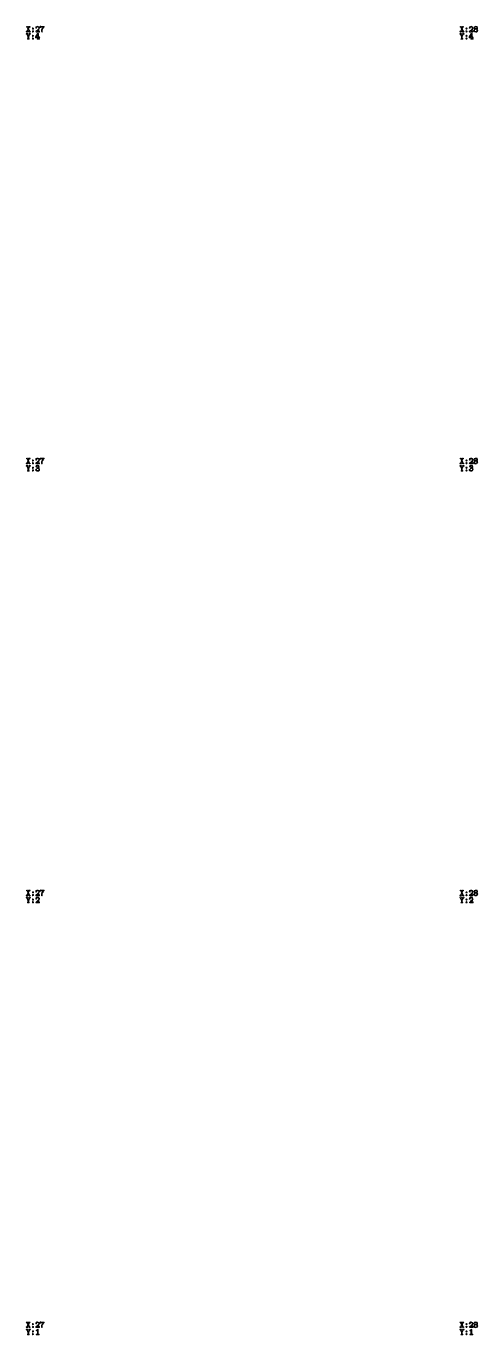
# Model space of a CAD drawing. Extents: x 3411 to 238236, y 6926 to 86361.
# Drawn here: x 220112 to 223244, y 6926 to 16016 of the extents above; entities that cross this region are included whole.
import ezdxf

# ---------------------------------------------------------------- set-up
doc = ezdxf.new("R2010")
doc.units = 13
doc.header["$MEASUREMENT"] = 0
doc.layers.add('L3D0 Base', color=3, linetype='Continuous')

msp = doc.modelspace()

# ---------------------------------------------------------------- linework, layer by layer
at = {"layer": 'L3D0 Base', "lineweight": 0}
for points in [[(220121.3, 16015), (220115, 16015), (220112.2, 16012.9), (220115, 16010.1), (220116.4, 16010.1), (220123.5, 15996.7), (220126.3, 15991.1), (220131.2, 15980.6), (220129.1, 15979.9), (220128.4, 15978.5), (220131.9, 15975.7), (220137.5, 15975.7), (220141, 15978.5), (220137.5, 15980.6), (220136.8, 15980.6), (220128.4, 15996.7), (220126.3, 16003.1), (220122, 16010.1), (220124.2, 16012.9)], [(220136.1, 16015), (220129.8, 16015), (220127, 16012.9), (220129.8, 16010.1), (220126.3, 16003.1), (220128.4, 15996.7), (220134.7, 16010.1), (220136.1, 16010.1), (220138.9, 16012.9)], [(220158.5, 16003.8), (220155.7, 16002.4), (220154.3, 15999.6), (220155.7, 15996), (220158.5, 15994.6), (220161.4, 15996), (220162.8, 15999.6), (220161.4, 16002.4)], [(220189.4, 16015.7), (220185.9, 16015), (220181, 16012.2), (220178.9, 16010.1), (220177.5, 16004.5), (220178.2, 16002.4), (220180.3, 16001.7), (220182.4, 16002.4), (220183.8, 16004.5), (220183.1, 16006.6), (220185.2, 16010.1), (220189.4, 16010.8), (220199.3, 16012.2), (220195, 16015)], [(220199.3, 16012.2), (220189.4, 16010.8), (220190.8, 16010.8), (220195.7, 16008.7), (220196.4, 16008), (220198.6, 16003.1), (220198.6, 16001.7), (220196.4, 15996.7), (220191.5, 15991.8), (220178.2, 15980.6), (220177.5, 15978.5), (220180.3, 15975.7), (220200.7, 15975.7), (220202.8, 15976.4), (220203.5, 15979.2), (220203.5, 15980.6), (220185.9, 15980.6), (220186.6, 15981.3), (220191.5, 15985.5), (220192.9, 15986.9), (220196.4, 15990.4), (220199.3, 15993.2), (220202.1, 15998.1), (220203.5, 16003.1), (220202.8, 16008)], [(220211.9, 16016.4), (220209.8, 16015.7), (220209.1, 16014.3), (220209.1, 16012.9), (220209.1, 16010.1), (220228, 16010.1), (220225.2, 16006.6), (220222.4, 16001.7), (220220.3, 15998.1), (220218.9, 15992.5), (220218.2, 15990.4), (220216.8, 15984.8), (220216.8, 15984.8), (220216.8, 15978.5), (220218.9, 15975), (220221, 15975.7), (220221.7, 15977.8), (220221.7, 15984.1), (220223.1, 15989.7), (220224.5, 15994.6), (220226.6, 15999.6), (220228, 16001), (220230.8, 16005.9), (220234.3, 16010.1), (220235.8, 16011.5), (220235.8, 16012.9), (220235.8, 16014.3), (220234.3, 16015), (220232.9, 16015), (220214, 16015)], [(220209.1, 16010.1), (220209.1, 16008.7), (220209.8, 16008), (220211.9, 16007.3), (220213.3, 16008), (220214, 16010.1), (220228, 16010.1)], [(223129.5, 16015), (223123.2, 16015), (223120.4, 16012.9), (223123.2, 16010.1), (223123.9, 16010.1), (223130.9, 15996.7), (223133.7, 15991.1), (223138.7, 15980.6), (223137.3, 15979.9), (223136.6, 15978.5), (223139.4, 15975.7), (223145.7, 15975.7), (223148.5, 15978.5), (223145.7, 15980.6), (223144.3, 15980.6), (223136.6, 15996.7), (223133.7, 16003.1), (223130.2, 16010.1), (223132.3, 16012.9)], [(223143.6, 16015), (223137.3, 16015), (223134.4, 16012.9), (223137.3, 16010.1), (223133.7, 16003.1), (223136.6, 15996.7), (223142.9, 16010.1), (223143.6, 16010.1), (223146.4, 16012.9)], [(223166, 16003.8), (223163.2, 16002.4), (223161.8, 15999.6), (223163.2, 15996), (223166, 15994.6), (223168.8, 15996), (223170.2, 15999.6), (223168.8, 16002.4)], [(223197.6, 16015.7), (223193.4, 16015), (223188.5, 16012.2), (223186.4, 16010.1), (223185, 16004.5), (223186.4, 16002.4), (223188.5, 16001.7), (223190.6, 16002.4), (223191.3, 16004.5), (223190.6, 16006.6), (223193.4, 16010.1), (223196.9, 16010.8), (223207.4, 16012.2), (223203.2, 16015)], [(223207.4, 16012.2), (223196.9, 16010.8), (223198.3, 16010.8), (223203.2, 16008.7), (223203.9, 16008), (223206, 16003.1), (223206, 16001.7), (223203.9, 15996.7), (223199.7, 15991.8), (223186.4, 15980.6), (223185, 15978.5), (223187.8, 15975.7), (223208.1, 15975.7), (223210.3, 15976.4), (223211, 15979.2), (223211, 15980.6), (223193.4, 15980.6), (223194.1, 15981.3), (223199, 15985.5), (223200.4, 15986.9), (223204.6, 15990.4), (223207.4, 15993.2), (223210.3, 15998.1), (223211, 16003.1), (223210.3, 16008)], [(223221.5, 16012.9), (223219.4, 16010.1), (223217.3, 16005.2), (223219.4, 16000.3), (223219.4, 16000.3), (223224.3, 15996.7), (223223.6, 15996.7), (223229.9, 15994.6), (223231.3, 15994.6), (223236.2, 15992.5), (223238.3, 15986.9), (223238.3, 15986.9), (223236.2, 15982), (223235.5, 15981.3), (223229.9, 15979.9), (223220.8, 15978.5), (223224.3, 15976.4), (223229.9, 15975), (223234.8, 15975.7), (223239.7, 15978.5), (223242.5, 15982), (223243.9, 15986.9), (223243.9, 15987.6), (223241.8, 15993.2), (223241.1, 15993.9), (223236.2, 15996.7), (223236.9, 15996.7), (223229.9, 15999.6), (223229.9, 15999.6), (223225, 16001), (223222.9, 16005.2), (223225, 16009.4), (223225, 16009.4), (223229.9, 16010.8)], [(223229.9, 16015.7), (223225.7, 16015), (223221.5, 16012.9), (223229.9, 16010.8), (223230.6, 16010.8), (223235.5, 16009.4), (223237.6, 16005.2), (223235.5, 16001), (223235.5, 16001), (223229.9, 15999.6), (223236.9, 15996.7), (223241.1, 16000.3), (223242.5, 16005.2), (223242.5, 16008), (223239, 16012.9), (223236.2, 16015)], [(220123.5, 15996.7), (220115.7, 15980.6), (220114.3, 15980.6), (220111.5, 15978.5), (220114.3, 15975.7), (220120.6, 15975.7), (220123.5, 15978.5), (220121.3, 15980.6), (220126.3, 15991.1)], [(220120.6, 15965.2), (220114.3, 15965.2), (220111.5, 15962.4), (220114.3, 15960.2), (220115, 15960.2), (220123.5, 15941.3), (220126.3, 15946.9), (220120.6, 15960.2), (220123.5, 15962.4)], [(220138.2, 15965.2), (220131.9, 15965.2), (220129.1, 15962.4), (220131.9, 15960.2), (220126.3, 15946.9), (220123.5, 15941.3), (220123.5, 15930.8), (220122.8, 15930.8), (220119.9, 15928), (220120.6, 15926.6), (220121.3, 15925.9), (220122.8, 15925.9), (220129.8, 15925.9), (220132.6, 15928), (220131.9, 15930.1), (220131.2, 15930.8), (220129.8, 15930.8), (220129.1, 15930.8), (220129.1, 15941.3), (220137.5, 15960.2), (220138.2, 15960.2), (220141, 15962.4)], [(220158.5, 15984.8), (220155.7, 15983.4), (220154.3, 15980.6), (220155.7, 15977.1), (220158.5, 15975.7), (220161.4, 15977.1), (220162.8, 15979.9), (220161.4, 15983.4)], [(220158.5, 15953.9), (220155.7, 15952.5), (220154.3, 15949.7), (220155.7, 15946.2), (220158.5, 15944.8), (220161.4, 15946.2), (220162.8, 15949), (220161.4, 15952.5)], [(220158.5, 15935), (220155.7, 15933.6), (220154.3, 15930.1), (220155.7, 15927.3), (220158.5, 15925.9), (220161.4, 15927.3), (220162.8, 15930.1), (220161.4, 15933.6)], [(220195, 15965.9), (220192.9, 15965.9), (220191.5, 15965.9), (220190.1, 15964.5), (220176.8, 15942), (220176.1, 15939.2), (220176.8, 15937.1), (220178.9, 15936.4), (220193.6, 15936.4), (220193.6, 15930.8), (220190.1, 15930.8), (220187.3, 15928), (220190.1, 15925.9), (220200.7, 15925.9), (220203.5, 15928), (220203.5, 15930.1), (220202.1, 15930.8), (220200.7, 15930.8), (220197.9, 15930.8), (220197.9, 15936.4), (220202.1, 15936.4), (220204.9, 15938.5), (220202.1, 15941.3), (220197.9, 15941.3), (220181.7, 15941.3), (220193.6, 15960.9), (220197.9, 15963.1), (220197.1, 15965.2)], [(220197.9, 15963.1), (220193.6, 15960.9), (220193.6, 15941.3), (220181.7, 15941.3), (220197.9, 15941.3)], [(220200.7, 15983.4), (220198.6, 15982.7), (220198.6, 15980.6), (220185.9, 15980.6), (220203.5, 15980.6), (220202.8, 15982.7)], [(223128.1, 15965.2), (223121.8, 15965.2), (223119, 15962.4), (223121.8, 15960.2), (223122.5, 15960.2), (223131.6, 15941.3), (223133.7, 15946.9), (223128.8, 15960.2), (223130.9, 15962.4)], [(223130.9, 15996.7), (223123.2, 15980.6), (223122.5, 15980.6), (223119.7, 15978.5), (223122.5, 15975.7), (223128.8, 15975.7), (223131.6, 15978.5), (223128.8, 15980.6), (223133.7, 15991.1)], [(223146.4, 15965.2), (223140.1, 15965.2), (223137.3, 15962.4), (223139.4, 15960.2), (223133.7, 15946.9), (223131.6, 15941.3), (223131.6, 15930.8), (223130.2, 15930.8), (223127.4, 15928), (223128.1, 15926.6), (223128.8, 15925.9), (223130.2, 15925.9), (223137.3, 15925.9), (223140.1, 15928), (223140.1, 15930.1), (223138.7, 15930.8), (223137.3, 15930.8), (223136.6, 15930.8), (223136.6, 15941.3), (223145, 15960.2), (223146.4, 15960.2), (223149.2, 15962.4)], [(223166, 15984.8), (223163.2, 15983.4), (223161.8, 15980.6), (223163.2, 15977.1), (223166, 15975.7), (223168.8, 15977.1), (223170.2, 15979.9), (223168.8, 15983.4)], [(223166, 15953.9), (223163.2, 15952.5), (223161.8, 15949.7), (223163.2, 15946.2), (223166, 15944.8), (223168.8, 15946.2), (223170.2, 15949), (223168.8, 15952.5)], [(223166, 15935), (223163.2, 15933.6), (223161.8, 15930.1), (223163.2, 15927.3), (223166, 15925.9), (223168.8, 15927.3), (223170.2, 15930.1), (223168.8, 15933.6)], [(223202.5, 15965.9), (223201.1, 15965.9), (223199, 15965.9), (223197.6, 15964.5), (223184.3, 15942), (223183.6, 15939.2), (223184.3, 15937.1), (223186.4, 15936.4), (223201.1, 15936.4), (223201.1, 15930.8), (223197.6, 15930.8), (223194.8, 15928), (223197.6, 15925.9), (223208.8, 15925.9), (223211.7, 15928), (223211, 15930.1), (223210.3, 15930.8), (223208.8, 15930.8), (223205.3, 15930.8), (223205.3, 15936.4), (223209.5, 15936.4), (223212.4, 15938.5), (223209.5, 15941.3), (223205.3, 15941.3), (223189.2, 15941.3), (223201.1, 15960.9), (223205.3, 15963.1), (223204.6, 15965.2)], [(223205.3, 15963.1), (223201.1, 15960.9), (223201.1, 15941.3), (223189.2, 15941.3), (223205.3, 15941.3)], [(223208.8, 15983.4), (223206.7, 15982.7), (223206, 15980.6), (223193.4, 15980.6), (223211, 15980.6), (223211, 15982.7)], [(223223.6, 15996.7), (223218.7, 15993.2), (223218.7, 15992.5), (223216.6, 15986.9), (223217.3, 15983.4), (223220.8, 15978.5), (223229.9, 15979.9), (223229.2, 15979.9), (223224.3, 15982), (223224.3, 15982), (223222.2, 15986.9), (223224.3, 15992.5), (223225, 15992.5), (223229.9, 15994.6)], [(220121.3, 13015.2), (220115, 13015.2), (220112.2, 13013.1), (220115, 13010.3), (220116.4, 13010.3), (220123.5, 12996.9), (220126.3, 12991.3), (220131.2, 12980.8), (220129.1, 12980.1), (220128.4, 12978.7), (220131.9, 12975.9), (220137.5, 12975.9), (220141, 12978.7), (220137.5, 12980.8), (220136.8, 12980.8), (220128.4, 12996.9), (220126.3, 13003.2), (220122, 13010.3), (220124.2, 13013.1)], [(220136.1, 13015.2), (220129.8, 13015.2), (220127, 13013.1), (220129.8, 13010.3), (220126.3, 13003.2), (220128.4, 12996.9), (220134.7, 13010.3), (220136.1, 13010.3), (220138.9, 13013.1)], [(220158.5, 13003.9), (220155.7, 13002.5), (220154.3, 12999.7), (220155.7, 12996.2), (220158.5, 12995.5), (220161.4, 12996.2), (220162.8, 12999.7), (220161.4, 13002.5)], [(220189.4, 13015.9), (220185.9, 13015.2), (220181, 13012.4), (220178.9, 13010.3), (220177.5, 13005.4), (220178.2, 13002.5), (220180.3, 13001.8), (220182.4, 13002.5), (220183.8, 13004.7), (220183.1, 13006.8), (220185.2, 13010.3), (220189.4, 13011), (220199.3, 13012.4), (220195, 13015.2)], [(220199.3, 13012.4), (220189.4, 13011), (220190.8, 13011), (220195.7, 13008.9), (220196.4, 13008.9), (220198.6, 13003.2), (220198.6, 13001.8), (220196.4, 12996.9), (220191.5, 12992), (220178.2, 12980.8), (220177.5, 12978.7), (220180.3, 12975.9), (220200.7, 12975.9), (220202.8, 12976.6), (220203.5, 12979.4), (220203.5, 12980.8), (220185.9, 12980.8), (220186.6, 12981.5), (220191.5, 12985.7), (220192.9, 12987.1), (220196.4, 12990.6), (220199.3, 12993.4), (220202.1, 12998.3), (220203.5, 13003.2), (220202.8, 13008.2)], [(220211.9, 13016.6), (220209.8, 13015.9), (220209.1, 13014.5), (220209.1, 13013.1), (220209.1, 13010.3), (220228, 13010.3), (220225.2, 13006.8), (220222.4, 13001.8), (220220.3, 12998.3), (220218.9, 12992.7), (220218.2, 12990.6), (220216.8, 12985), (220216.8, 12985), (220216.8, 12978.7), (220218.9, 12975.2), (220221, 12975.9), (220221.7, 12978.7), (220221.7, 12984.3), (220223.1, 12989.9), (220224.5, 12994.8), (220226.6, 12999.7), (220228, 13001.1), (220230.8, 13006.1), (220234.3, 13010.3), (220235.8, 13011.7), (220235.8, 13013.1), (220235.8, 13014.5), (220234.3, 13015.2), (220232.9, 13015.2), (220214, 13015.2)], [(220209.1, 13010.3), (220209.1, 13008.9), (220209.8, 13008.2), (220211.9, 13007.5), (220213.3, 13008.2), (220214, 13010.3), (220228, 13010.3)], [(223129.5, 13015.2), (223123.2, 13015.2), (223120.4, 13013.1), (223123.2, 13010.3), (223123.9, 13010.3), (223130.9, 12996.9), (223133.7, 12991.3), (223138.7, 12980.8), (223137.3, 12980.1), (223136.6, 12978.7), (223139.4, 12975.9), (223145.7, 12975.9), (223148.5, 12978.7), (223145.7, 12980.8), (223144.3, 12980.8), (223136.6, 12996.9), (223133.7, 13003.2), (223130.2, 13010.3), (223132.3, 13013.1)], [(223143.6, 13015.2), (223137.3, 13015.2), (223134.4, 13013.1), (223137.3, 13010.3), (223133.7, 13003.2), (223136.6, 12996.9), (223142.9, 13010.3), (223143.6, 13010.3), (223146.4, 13013.1)], [(223166, 13003.9), (223163.2, 13002.5), (223161.8, 12999.7), (223163.2, 12996.2), (223166, 12995.5), (223168.8, 12996.2), (223170.2, 12999.7), (223168.8, 13002.5)], [(223197.6, 13015.9), (223193.4, 13015.2), (223188.5, 13012.4), (223186.4, 13010.3), (223185, 13005.4), (223186.4, 13002.5), (223188.5, 13001.8), (223190.6, 13002.5), (223191.3, 13004.7), (223190.6, 13006.8), (223193.4, 13010.3), (223196.9, 13011), (223207.4, 13012.4), (223203.2, 13015.2)], [(223207.4, 13012.4), (223196.9, 13011), (223198.3, 13011), (223203.2, 13008.9), (223203.9, 13008.9), (223206, 13003.2), (223206, 13001.8), (223203.9, 12996.9), (223199.7, 12992), (223186.4, 12980.8), (223185, 12978.7), (223187.8, 12975.9), (223208.1, 12975.9), (223210.3, 12976.6), (223211, 12979.4), (223211, 12980.8), (223193.4, 12980.8), (223194.1, 12981.5), (223199, 12985.7), (223200.4, 12987.1), (223204.6, 12990.6), (223207.4, 12993.4), (223210.3, 12998.3), (223211, 13003.2), (223210.3, 13008.2)], [(223221.5, 13013.1), (223219.4, 13011), (223217.3, 13005.4), (223219.4, 13000.4), (223219.4, 13000.4), (223224.3, 12996.9), (223223.6, 12996.9), (223229.9, 12994.8), (223231.3, 12994.8), (223236.2, 12992.7), (223238.3, 12987.8), (223238.3, 12987.1), (223236.2, 12982.2), (223235.5, 12982.2), (223229.9, 12980.1), (223220.8, 12978.7), (223224.3, 12976.6), (223229.9, 12975.2), (223234.8, 12975.9), (223239.7, 12978.7), (223242.5, 12982.2), (223243.9, 12987.1), (223243.9, 12987.8), (223241.8, 12993.4), (223241.1, 12994.1), (223236.2, 12996.9), (223236.9, 12997.6), (223229.9, 12999.7), (223229.9, 12999.7), (223225, 13001.1), (223222.9, 13005.4), (223225, 13009.6), (223225, 13009.6), (223229.9, 13011)], [(223229.9, 13015.9), (223225.7, 13015.2), (223221.5, 13013.1), (223229.9, 13011), (223230.6, 13011), (223235.5, 13009.6), (223237.6, 13005.4), (223235.5, 13001.1), (223235.5, 13001.1), (223229.9, 12999.7), (223236.9, 12997.6), (223241.1, 13000.4), (223242.5, 13005.4), (223242.5, 13008.2), (223239, 13013.1), (223236.2, 13015.2)], [(220123.5, 12996.9), (220115.7, 12980.8), (220114.3, 12980.8), (220111.5, 12978.7), (220114.3, 12975.9), (220120.6, 12975.9), (220123.5, 12978.7), (220121.3, 12980.8), (220126.3, 12991.3)], [(220120.6, 12965.3), (220114.3, 12965.3), (220111.5, 12963.2), (220114.3, 12960.4), (220115, 12960.4), (220123.5, 12941.5), (220126.3, 12947.1), (220120.6, 12960.4), (220123.5, 12963.2)], [(220138.2, 12965.3), (220131.9, 12965.3), (220129.1, 12963.2), (220131.9, 12960.4), (220126.3, 12947.1), (220123.5, 12941.5), (220123.5, 12931), (220122.8, 12931), (220119.9, 12928.8), (220120.6, 12926.7), (220121.3, 12926), (220122.8, 12926), (220129.8, 12926), (220132.6, 12928.1), (220131.9, 12930.3), (220131.2, 12931), (220129.8, 12931), (220129.1, 12931), (220129.1, 12941.5), (220137.5, 12960.4), (220138.2, 12960.4), (220141, 12962.5)], [(220158.5, 12985), (220155.7, 12983.6), (220154.3, 12980.8), (220155.7, 12977.3), (220158.5, 12975.9), (220161.4, 12977.3), (220162.8, 12980.1), (220161.4, 12983.6)], [(220158.5, 12954.1), (220155.7, 12952.7), (220154.3, 12949.9), (220155.7, 12946.4), (220158.5, 12945), (220161.4, 12946.4), (220162.8, 12949.9), (220161.4, 12952.7)], [(220158.5, 12935.2), (220155.7, 12933.8), (220154.3, 12930.3), (220155.7, 12927.4), (220158.5, 12926), (220161.4, 12927.4), (220162.8, 12930.3), (220161.4, 12933.8)], [(220180.3, 12938.7), (220178.2, 12937.3), (220176.8, 12935.2), (220177.5, 12932.4), (220181, 12928.1), (220184.5, 12926), (220190.8, 12925.3), (220195.7, 12926), (220200, 12928.8), (220190.8, 12930.3), (220185.9, 12931), (220182.4, 12933.1), (220183.1, 12935.2), (220182.4, 12937.3)], [(220181, 12963.2), (220178.9, 12958.3), (220179.6, 12955.5), (220181.7, 12954.8), (220183.8, 12955.5), (220185.2, 12958.3), (220184.5, 12959.7), (220185.2, 12959.7), (220190.8, 12961.1)], [(220190.1, 12966), (220186.6, 12966), (220181.7, 12963.9), (220181, 12963.2), (220190.8, 12961.1), (220195, 12959.7), (220197.1, 12956.9), (220197.1, 12956.9), (220195, 12951.3), (220189.4, 12949.9), (220185.9, 12949.2), (220184.5, 12947.1), (220187.3, 12945), (220190.1, 12945), (220191.5, 12945), (220196.4, 12942.2), (220198.6, 12937.3), (220196.4, 12932.4), (220195.7, 12931.7), (220190.8, 12930.3), (220200, 12928.8), (220202.8, 12931.7), (220204.2, 12937.3), (220204.2, 12938), (220202.1, 12943.6), (220202.1, 12943.6), (220197.9, 12947.8), (220200.7, 12951.3), (220202.1, 12956.9), (220202.1, 12958.3), (220199.3, 12963.2), (220196.4, 12964.6)], [(220200.7, 12983.6), (220198.6, 12982.9), (220198.6, 12980.8), (220185.9, 12980.8), (220203.5, 12980.8), (220202.8, 12982.9)], [(223128.1, 12965.3), (223121.8, 12965.3), (223119, 12963.2), (223121.8, 12960.4), (223122.5, 12960.4), (223131.6, 12941.5), (223133.7, 12947.1), (223128.8, 12960.4), (223130.9, 12963.2)], [(223130.9, 12996.9), (223123.2, 12980.8), (223122.5, 12980.8), (223119.7, 12978.7), (223122.5, 12975.9), (223128.8, 12975.9), (223131.6, 12978.7), (223128.8, 12980.8), (223133.7, 12991.3)], [(223146.4, 12965.3), (223140.1, 12965.3), (223137.3, 12963.2), (223139.4, 12960.4), (223133.7, 12947.1), (223131.6, 12941.5), (223131.6, 12931), (223130.2, 12931), (223127.4, 12928.8), (223128.1, 12926.7), (223128.8, 12926), (223130.2, 12926), (223137.3, 12926), (223140.1, 12928.1), (223140.1, 12930.3), (223138.7, 12931), (223137.3, 12931), (223136.6, 12931), (223136.6, 12941.5), (223145, 12960.4), (223146.4, 12960.4), (223149.2, 12962.5)], [(223166, 12985), (223163.2, 12983.6), (223161.8, 12980.8), (223163.2, 12977.3), (223166, 12975.9), (223168.8, 12977.3), (223170.2, 12980.1), (223168.8, 12983.6)], [(223166, 12954.1), (223163.2, 12952.7), (223161.8, 12949.9), (223163.2, 12946.4), (223166, 12945), (223168.8, 12946.4), (223170.2, 12949.9), (223168.8, 12952.7)], [(223166, 12935.2), (223163.2, 12933.8), (223161.8, 12930.3), (223163.2, 12927.4), (223166, 12926), (223168.8, 12927.4), (223170.2, 12930.3), (223168.8, 12933.8)], [(223187.8, 12938.7), (223185.7, 12937.3), (223185, 12935.2), (223185, 12932.4), (223188.5, 12928.1), (223192.7, 12926), (223198.3, 12925.3), (223203.2, 12926), (223208.1, 12928.8), (223198.3, 12930.3), (223193.4, 12931), (223190.6, 12933.1), (223190.6, 12935.2), (223189.9, 12937.3)], [(223188.5, 12963.2), (223186.4, 12958.3), (223187.1, 12955.5), (223189.9, 12954.8), (223192, 12955.5), (223192.7, 12958.3), (223192, 12959.7), (223192.7, 12959.7), (223198.3, 12961.1)], [(223198.3, 12966), (223194.8, 12966), (223189.9, 12963.9), (223188.5, 12963.2), (223198.3, 12961.1), (223203.2, 12959.7), (223204.6, 12956.9), (223204.6, 12956.9), (223202.5, 12951.3), (223196.9, 12949.9), (223193.4, 12949.2), (223192.7, 12947.1), (223195.5, 12945), (223198.3, 12945), (223199, 12945), (223203.9, 12942.2), (223206.7, 12937.3), (223203.9, 12932.4), (223203.9, 12931.7), (223198.3, 12930.3), (223208.1, 12928.8), (223210.3, 12931.7), (223211.7, 12937.3), (223211.7, 12938), (223209.5, 12943.6), (223209.5, 12943.6), (223205.3, 12947.8), (223208.8, 12951.3), (223209.5, 12956.9), (223209.5, 12958.3), (223206.7, 12963.2), (223203.9, 12964.6)], [(223208.8, 12983.6), (223206.7, 12982.9), (223206, 12980.8), (223193.4, 12980.8), (223211, 12980.8), (223211, 12982.9)], [(223223.6, 12996.9), (223218.7, 12993.4), (223218.7, 12992.7), (223216.6, 12987.1), (223217.3, 12983.6), (223220.8, 12978.7), (223229.9, 12980.1), (223229.2, 12980.1), (223224.3, 12982.2), (223224.3, 12982.2), (223222.2, 12987.8), (223224.3, 12992.7), (223225, 12993.4), (223229.9, 12994.8)], [(220121.3, 10015.4), (220115, 10015.4), (220112.2, 10013.3), (220115, 10010.5), (220116.4, 10010.5), (220123.5, 9997.1), (220126.3, 9991.5), (220131.2, 9981), (220129.1, 9980.3), (220128.4, 9978.9), (220131.9, 9976.1), (220137.5, 9976.1), (220141, 9978.9), (220137.5, 9981), (220136.8, 9981), (220128.4, 9997.1), (220126.3, 10003.4), (220122, 10010.5), (220124.2, 10013.3)], [(220136.1, 10015.4), (220129.8, 10015.4), (220127, 10013.3), (220129.8, 10010.5), (220126.3, 10003.4), (220128.4, 9997.1), (220134.7, 10010.5), (220136.1, 10010.5), (220138.9, 10013.3)], [(220158.5, 10004.1), (220155.7, 10002.7), (220154.3, 9999.9), (220155.7, 9996.4), (220158.5, 9995.7), (220161.4, 9997.1), (220162.8, 9999.9), (220161.4, 10002.7)], [(220189.4, 10016.1), (220185.9, 10015.4), (220181, 10013.3), (220178.9, 10010.5), (220177.5, 10005.5), (220178.2, 10002.7), (220180.3, 10002), (220182.4, 10002.7), (220183.8, 10004.8), (220183.1, 10006.9), (220185.2, 10010.5), (220189.4, 10011.2), (220199.3, 10012.6), (220195, 10015.4)], [(220199.3, 10012.6), (220189.4, 10011.2), (220190.8, 10011.2), (220195.7, 10009), (220196.4, 10009), (220198.6, 10003.4), (220198.6, 10002), (220196.4, 9997.1), (220191.5, 9992.2), (220178.2, 9981), (220177.5, 9978.9), (220180.3, 9976.1), (220200.7, 9976.1), (220202.8, 9976.8), (220203.5, 9979.6), (220203.5, 9981), (220185.9, 9981), (220186.6, 9981.7), (220191.5, 9985.9), (220192.9, 9987.3), (220196.4, 9990.8), (220199.3, 9993.6), (220202.1, 9998.5), (220203.5, 10003.4), (220202.8, 10008.3)], [(220211.9, 10016.8), (220209.8, 10016.1), (220209.1, 10014.7), (220209.1, 10013.3), (220209.1, 10011.2), (220228, 10010.5), (220225.2, 10006.9), (220222.4, 10002), (220220.3, 9998.5), (220218.9, 9992.9), (220218.2, 9990.8), (220216.8, 9985.2), (220216.8, 9985.2), (220216.8, 9978.9), (220218.9, 9975.4), (220221, 9976.1), (220221.7, 9978.9), (220221.7, 9984.5), (220223.1, 9990.1), (220224.5, 9995), (220226.6, 9999.9), (220228, 10001.3), (220230.8, 10006.2), (220234.3, 10010.5), (220235.8, 10011.9), (220235.8, 10013.3), (220235.8, 10014.7), (220234.3, 10015.4), (220232.9, 10015.4), (220214, 10015.4)], [(220209.1, 10011.2), (220209.1, 10009), (220209.8, 10008.3), (220211.9, 10007.6), (220213.3, 10008.3), (220214, 10010.5), (220228, 10010.5)], [(223129.5, 10015.4), (223123.2, 10015.4), (223120.4, 10013.3), (223123.2, 10010.5), (223123.9, 10010.5), (223130.9, 9997.1), (223133.7, 9991.5), (223138.7, 9981), (223137.3, 9980.3), (223136.6, 9978.9), (223139.4, 9976.1), (223145.7, 9976.1), (223148.5, 9978.9), (223145.7, 9981), (223144.3, 9981), (223136.6, 9997.1), (223133.7, 10003.4), (223130.2, 10010.5), (223132.3, 10013.3)], [(223143.6, 10015.4), (223137.3, 10015.4), (223134.4, 10013.3), (223137.3, 10010.5), (223133.7, 10003.4), (223136.6, 9997.1), (223142.9, 10010.5), (223143.6, 10010.5), (223146.4, 10013.3)], [(223166, 10004.1), (223163.2, 10002.7), (223161.8, 9999.9), (223163.2, 9996.4), (223166, 9995.7), (223168.8, 9997.1), (223170.2, 9999.9), (223168.8, 10002.7)], [(223197.6, 10016.1), (223193.4, 10015.4), (223188.5, 10013.3), (223186.4, 10010.5), (223185, 10005.5), (223186.4, 10002.7), (223188.5, 10002), (223190.6, 10002.7), (223191.3, 10004.8), (223190.6, 10006.9), (223193.4, 10010.5), (223196.9, 10011.2), (223207.4, 10012.6), (223203.2, 10015.4)], [(223207.4, 10012.6), (223196.9, 10011.2), (223198.3, 10011.2), (223203.2, 10009), (223203.9, 10009), (223206, 10003.4), (223206, 10002), (223203.9, 9997.1), (223199.7, 9992.2), (223186.4, 9981), (223185, 9978.9), (223187.8, 9976.1), (223208.1, 9976.1), (223210.3, 9976.8), (223211, 9979.6), (223211, 9981), (223193.4, 9981), (223194.1, 9981.7), (223199, 9985.9), (223200.4, 9987.3), (223204.6, 9990.8), (223207.4, 9993.6), (223210.3, 9998.5), (223211, 10003.4), (223210.3, 10008.3)], [(223221.5, 10013.3), (223219.4, 10011.2), (223217.3, 10005.5), (223219.4, 10000.6), (223219.4, 10000.6), (223224.3, 9997.1), (223223.6, 9997.1), (223229.9, 9995), (223231.3, 9995), (223236.2, 9992.9), (223238.3, 9988), (223238.3, 9987.3), (223236.2, 9982.4), (223235.5, 9982.4), (223229.9, 9980.3), (223220.8, 9979.6), (223224.3, 9976.8), (223229.9, 9975.4), (223234.8, 9976.1), (223239.7, 9978.9), (223242.5, 9982.4), (223243.9, 9988), (223243.9, 9988), (223241.8, 9993.6), (223241.1, 9994.3), (223236.2, 9997.1), (223236.9, 9997.8), (223229.9, 9999.9), (223229.9, 9999.9), (223225, 10001.3), (223222.9, 10005.5), (223225, 10009.7), (223225, 10009.7), (223229.9, 10011.2)], [(223229.9, 10016.1), (223225.7, 10015.4), (223221.5, 10013.3), (223229.9, 10011.2), (223230.6, 10011.2), (223235.5, 10009.7), (223237.6, 10005.5), (223235.5, 10001.3), (223235.5, 10001.3), (223229.9, 9999.9), (223236.9, 9997.8), (223241.1, 10001.3), (223242.5, 10005.5), (223242.5, 10008.3), (223239, 10013.3), (223236.2, 10015.4)], [(220123.5, 9997.1), (220115.7, 9981), (220114.3, 9981), (220111.5, 9978.9), (220114.3, 9976.1), (220120.6, 9976.1), (220123.5, 9978.9), (220121.3, 9981), (220126.3, 9991.5)], [(220120.6, 9965.5), (220114.3, 9965.5), (220111.5, 9963.4), (220114.3, 9960.6), (220115, 9960.6), (220123.5, 9941.7), (220126.3, 9948), (220120.6, 9960.6), (220123.5, 9963.4)], [(220138.2, 9965.5), (220131.9, 9965.5), (220129.1, 9963.4), (220131.9, 9960.6), (220126.3, 9948), (220123.5, 9941.7), (220123.5, 9931.1), (220122.8, 9931.1), (220119.9, 9929), (220120.6, 9926.9), (220121.3, 9926.2), (220122.8, 9926.2), (220129.8, 9926.2), (220132.6, 9928.3), (220131.9, 9930.4), (220131.2, 9931.1), (220129.8, 9931.1), (220129.1, 9931.1), (220129.1, 9941.7), (220137.5, 9960.6), (220138.2, 9960.6), (220141, 9963.4)], [(220158.5, 9985.2), (220155.7, 9983.8), (220154.3, 9981), (220155.7, 9977.5), (220158.5, 9976.1), (220161.4, 9977.5), (220162.8, 9981), (220161.4, 9983.8)], [(220158.5, 9954.3), (220155.7, 9952.9), (220154.3, 9950.1), (220155.7, 9946.6), (220158.5, 9945.2), (220161.4, 9946.6), (220162.8, 9950.1), (220161.4, 9952.9)], [(220158.5, 9935.3), (220155.7, 9933.9), (220154.3, 9930.4), (220155.7, 9927.6), (220158.5, 9926.2), (220161.4, 9927.6), (220162.8, 9930.4), (220161.4, 9933.9)], [(220189.4, 9966.2), (220185.9, 9965.5), (220181, 9962.7), (220178.9, 9960.6), (220177.5, 9955), (220178.2, 9952.9), (220180.3, 9951.5), (220182.4, 9952.9), (220183.8, 9955), (220183.1, 9957.1), (220185.2, 9959.9), (220189.4, 9961.3), (220199.3, 9962.7), (220195, 9965.5)], [(220199.3, 9962.7), (220189.4, 9961.3), (220190.8, 9961.3), (220195.7, 9959.2), (220196.4, 9958.5), (220198.6, 9953.6), (220198.6, 9952.2), (220196.4, 9947.3), (220191.5, 9942.4), (220178.2, 9930.4), (220177.5, 9929), (220180.3, 9926.2), (220200.7, 9926.2), (220202.8, 9926.9), (220203.5, 9929), (220203.5, 9931.1), (220185.9, 9931.1), (220186.6, 9931.8), (220191.5, 9936.1), (220192.9, 9936.8), (220196.4, 9940.3), (220199.3, 9943.1), (220202.1, 9948.7), (220203.5, 9953.6), (220202.8, 9957.8)], [(220200.7, 9983.8), (220198.6, 9983.1), (220198.6, 9981), (220185.9, 9981), (220203.5, 9981), (220202.8, 9983.1)], [(220200.7, 9933.9), (220198.6, 9933.2), (220198.6, 9931.1), (220185.9, 9931.1), (220203.5, 9931.1), (220202.8, 9933.2)], [(223128.1, 9965.5), (223121.8, 9965.5), (223119, 9963.4), (223121.8, 9960.6), (223122.5, 9960.6), (223131.6, 9941.7), (223133.7, 9948), (223128.8, 9960.6), (223130.9, 9963.4)], [(223130.9, 9997.1), (223123.2, 9981), (223122.5, 9981), (223119.7, 9978.9), (223122.5, 9976.1), (223128.8, 9976.1), (223131.6, 9978.9), (223128.8, 9981), (223133.7, 9991.5)], [(223146.4, 9965.5), (223140.1, 9965.5), (223137.3, 9963.4), (223139.4, 9960.6), (223133.7, 9948), (223131.6, 9941.7), (223131.6, 9931.1), (223130.2, 9931.1), (223127.4, 9929), (223128.1, 9926.9), (223128.8, 9926.2), (223130.2, 9926.2), (223137.3, 9926.2), (223140.1, 9928.3), (223140.1, 9930.4), (223138.7, 9931.1), (223137.3, 9931.1), (223136.6, 9931.1), (223136.6, 9941.7), (223145, 9960.6), (223146.4, 9960.6), (223149.2, 9963.4)], [(223166, 9985.2), (223163.2, 9983.8), (223161.8, 9981), (223163.2, 9977.5), (223166, 9976.1), (223168.8, 9977.5), (223170.2, 9981), (223168.8, 9983.8)], [(223166, 9954.3), (223163.2, 9952.9), (223161.8, 9950.1), (223163.2, 9946.6), (223166, 9945.2), (223168.8, 9946.6), (223170.2, 9950.1), (223168.8, 9952.9)], [(223166, 9935.3), (223163.2, 9933.9), (223161.8, 9930.4), (223163.2, 9927.6), (223166, 9926.2), (223168.8, 9927.6), (223170.2, 9930.4), (223168.8, 9933.9)], [(223197.6, 9966.2), (223193.4, 9965.5), (223188.5, 9962.7), (223186.4, 9960.6), (223185, 9955), (223186.4, 9952.9), (223188.5, 9951.5), (223190.6, 9952.9), (223191.3, 9955), (223190.6, 9957.1), (223193.4, 9959.9), (223196.9, 9961.3), (223207.4, 9962.7), (223203.2, 9965.5)], [(223207.4, 9962.7), (223196.9, 9961.3), (223198.3, 9961.3), (223203.2, 9959.2), (223203.9, 9958.5), (223206, 9953.6), (223206, 9952.2), (223203.9, 9947.3), (223199, 9942.4), (223186.4, 9930.4), (223185, 9929), (223187.8, 9926.2), (223208.1, 9926.2), (223210.3, 9926.9), (223211, 9929), (223211, 9931.1), (223193.4, 9931.1), (223194.1, 9931.8), (223199, 9936.1), (223200.4, 9936.8), (223204.6, 9940.3), (223207.4, 9943.1), (223210.3, 9948.7), (223211, 9953.6), (223210.3, 9957.8)], [(223208.8, 9983.8), (223206.7, 9983.1), (223206, 9981), (223193.4, 9981), (223211, 9981), (223211, 9983.1)], [(223208.8, 9933.9), (223206.7, 9933.2), (223206, 9931.1), (223193.4, 9931.1), (223211, 9931.1), (223211, 9933.2)], [(223223.6, 9997.1), (223218.7, 9993.6), (223218.7, 9992.9), (223216.6, 9988), (223217.3, 9983.8), (223220.8, 9979.6), (223229.9, 9980.3), (223229.2, 9980.3), (223224.3, 9982.4), (223224.3, 9982.4), (223222.2, 9988), (223224.3, 9992.9), (223225, 9993.6), (223229.9, 9995)], [(220121.3, 7015.5), (220115, 7015.5), (220112.2, 7013.4), (220115, 7010.6), (220116.4, 7010.6), (220123.5, 6997.3), (220126.3, 6991.7), (220131.2, 6981.2), (220129.1, 6980.5), (220128.4, 6979.1), (220131.9, 6976.2), (220137.5, 6976.2), (220141, 6979.1), (220137.5, 6981.2), (220136.8, 6981.2), (220128.4, 6997.3), (220126.3, 7003.6), (220122, 7010.6), (220124.2, 7013.4)], [(220136.1, 7015.5), (220129.8, 7015.5), (220127, 7013.4), (220129.8, 7010.6), (220126.3, 7003.6), (220128.4, 6997.3), (220134.7, 7010.6), (220136.1, 7010.6), (220138.9, 7013.4)], [(220158.5, 7004.3), (220155.7, 7002.9), (220154.3, 7000.1), (220155.7, 6996.6), (220158.5, 6995.9), (220161.4, 6997.3), (220162.8, 7000.1), (220161.4, 7002.9)], [(220189.4, 7016.3), (220185.9, 7016.3), (220181, 7013.4), (220178.9, 7010.6), (220177.5, 7005.7), (220178.2, 7002.9), (220180.3, 7002.2), (220182.4, 7002.9), (220183.8, 7005), (220183.1, 7007.1), (220185.2, 7010.6), (220189.4, 7011.3), (220199.3, 7012.7), (220195, 7015.5)], [(220199.3, 7012.7), (220189.4, 7011.3), (220190.8, 7011.3), (220195.7, 7009.2), (220196.4, 7009.2), (220198.6, 7003.6), (220198.6, 7002.2), (220196.4, 6997.3), (220191.5, 6992.4), (220178.2, 6981.2), (220177.5, 6979.1), (220180.3, 6976.2), (220200.7, 6976.2), (220202.8, 6976.9), (220203.5, 6979.8), (220203.5, 6981.2), (220185.9, 6981.2), (220186.6, 6981.9), (220191.5, 6986.1), (220192.9, 6987.5), (220196.4, 6991), (220199.3, 6993.8), (220202.1, 6998.7), (220203.5, 7003.6), (220202.8, 7008.5)], [(220211.9, 7017), (220209.8, 7016.3), (220209.1, 7014.8), (220209.1, 7013.4), (220209.1, 7011.3), (220228, 7010.6), (220225.2, 7007.1), (220222.4, 7002.2), (220220.3, 6998.7), (220218.9, 6993.1), (220218.2, 6991.7), (220216.8, 6985.4), (220216.8, 6985.4), (220216.8, 6979.1), (220218.9, 6975.5), (220221, 6976.2), (220221.7, 6979.1), (220221.7, 6984.7), (220223.1, 6990.3), (220224.5, 6995.2), (220226.6, 7000.1), (220228, 7001.5), (220230.8, 7006.4), (220234.3, 7010.6), (220235.8, 7012), (220235.8, 7013.4), (220235.8, 7014.8), (220234.3, 7015.5), (220232.9, 7015.5), (220214, 7015.5)], [(220209.1, 7011.3), (220209.1, 7009.2), (220209.8, 7008.5), (220211.9, 7007.8), (220213.3, 7008.5), (220214, 7010.6), (220228, 7010.6)], [(223129.5, 7015.5), (223123.2, 7015.5), (223120.4, 7013.4), (223123.2, 7010.6), (223123.9, 7010.6), (223130.9, 6997.3), (223133.7, 6991.7), (223138.7, 6981.2), (223137.3, 6980.5), (223136.6, 6979.1), (223139.4, 6976.2), (223145.7, 6976.2), (223148.5, 6979.1), (223145.7, 6981.2), (223144.3, 6981.2), (223136.6, 6997.3), (223133.7, 7003.6), (223130.2, 7010.6), (223132.3, 7013.4)], [(223143.6, 7015.5), (223137.3, 7015.5), (223134.4, 7013.4), (223137.3, 7010.6), (223133.7, 7003.6), (223136.6, 6997.3), (223142.9, 7010.6), (223143.6, 7010.6), (223146.4, 7013.4)], [(223166, 7004.3), (223163.2, 7002.9), (223161.8, 7000.1), (223163.2, 6996.6), (223166, 6995.9), (223168.8, 6997.3), (223170.2, 7000.1), (223168.8, 7002.9)], [(223197.6, 7016.3), (223193.4, 7016.3), (223188.5, 7013.4), (223186.4, 7010.6), (223185, 7005.7), (223186.4, 7002.9), (223188.5, 7002.2), (223190.6, 7002.9), (223191.3, 7005), (223190.6, 7007.1), (223193.4, 7010.6), (223196.9, 7011.3), (223207.4, 7012.7), (223203.2, 7015.5)], [(223207.4, 7012.7), (223196.9, 7011.3), (223198.3, 7011.3), (223203.2, 7009.2), (223203.9, 7009.2), (223206, 7003.6), (223206, 7002.2), (223203.9, 6997.3), (223199.7, 6992.4), (223186.4, 6981.2), (223185, 6979.1), (223187.8, 6976.2), (223208.1, 6976.2), (223210.3, 6976.9), (223211, 6979.8), (223211, 6981.2), (223193.4, 6981.2), (223194.1, 6981.9), (223199, 6986.1), (223200.4, 6987.5), (223204.6, 6991), (223207.4, 6993.8), (223210.3, 6998.7), (223211, 7003.6), (223210.3, 7008.5)], [(223221.5, 7013.4), (223219.4, 7011.3), (223217.3, 7005.7), (223219.4, 7001.5), (223219.4, 7000.8), (223224.3, 6997.3), (223223.6, 6997.3), (223229.9, 6995.2), (223231.3, 6995.2), (223236.2, 6993.1), (223238.3, 6988.2), (223238.3, 6988.2), (223236.2, 6982.6), (223235.5, 6982.6), (223229.9, 6980.5), (223220.8, 6979.8), (223224.3, 6976.9), (223229.9, 6975.5), (223234.8, 6976.2), (223239.7, 6979.8), (223242.5, 6982.6), (223243.9, 6988.2), (223243.9, 6988.2), (223241.8, 6993.8), (223241.1, 6994.5), (223236.2, 6997.3), (223236.9, 6998), (223229.9, 7000.1), (223229.9, 7000.1), (223225, 7001.5), (223222.9, 7005.7), (223225, 7009.9), (223225, 7009.9), (223229.9, 7011.3)], [(223229.9, 7016.3), (223225.7, 7015.5), (223221.5, 7013.4), (223229.9, 7011.3), (223230.6, 7011.3), (223235.5, 7009.9), (223237.6, 7005.7), (223235.5, 7001.5), (223235.5, 7001.5), (223229.9, 7000.1), (223236.9, 6998), (223241.1, 7001.5), (223242.5, 7005.7), (223242.5, 7008.5), (223239, 7013.4), (223236.2, 7015.5)], [(220123.5, 6997.3), (220115.7, 6981.2), (220114.3, 6981.2), (220111.5, 6979.1), (220114.3, 6976.2), (220120.6, 6976.2), (220123.5, 6979.1), (220121.3, 6981.2), (220126.3, 6991.7)], [(220120.6, 6965.7), (220114.3, 6965.7), (220111.5, 6963.6), (220114.3, 6960.8), (220115, 6960.8), (220123.5, 6941.9), (220126.3, 6948.2), (220120.6, 6960.8), (220123.5, 6963.6)], [(220138.2, 6965.7), (220131.9, 6965.7), (220129.1, 6963.6), (220131.9, 6960.8), (220126.3, 6948.2), (220123.5, 6941.9), (220123.5, 6931.3), (220122.8, 6931.3), (220119.9, 6929.2), (220120.6, 6927.1), (220121.3, 6926.4), (220122.8, 6926.4), (220129.8, 6926.4), (220132.6, 6929.2), (220131.9, 6930.6), (220131.2, 6931.3), (220129.8, 6931.3), (220129.1, 6931.3), (220129.1, 6941.9), (220137.5, 6960.8), (220138.2, 6960.8), (220141, 6963.6)], [(220158.5, 6985.4), (220155.7, 6984), (220154.3, 6981.2), (220155.7, 6977.6), (220158.5, 6976.2), (220161.4, 6977.6), (220162.8, 6981.2), (220161.4, 6984)], [(220158.5, 6954.5), (220155.7, 6953.1), (220154.3, 6950.3), (220155.7, 6946.8), (220158.5, 6945.4), (220161.4, 6946.8), (220162.8, 6950.3), (220161.4, 6953.1)], [(220158.5, 6935.5), (220155.7, 6934.1), (220154.3, 6930.6), (220155.7, 6927.8), (220158.5, 6926.4), (220161.4, 6927.8), (220162.8, 6930.6), (220161.4, 6934.1)], [(220191.5, 6966.4), (220189.4, 6964.3), (220187.3, 6961.5), (220183.1, 6958.7), (220180.3, 6956.6), (220188.7, 6955.9), (220188.7, 6931.3), (220183.8, 6931.3), (220181, 6929.2), (220183.8, 6926.4), (220198.6, 6926.4), (220201.4, 6929.2), (220201.4, 6930.6), (220200, 6931.3), (220198.6, 6931.3), (220193.6, 6931.3), (220193.6, 6963.6)], [(220180.3, 6956.6), (220183.1, 6953.8), (220183.8, 6953.8), (220188.7, 6955.9)], [(220200.7, 6984), (220198.6, 6983.3), (220198.6, 6981.2), (220185.9, 6981.2), (220203.5, 6981.2), (220202.8, 6983.3)], [(223128.1, 6965.7), (223121.8, 6965.7), (223119, 6963.6), (223121.8, 6960.8), (223122.5, 6960.8), (223131.6, 6941.9), (223133.7, 6948.2), (223128.8, 6960.8), (223130.9, 6963.6)], [(223130.9, 6997.3), (223123.2, 6981.2), (223122.5, 6981.2), (223119.7, 6979.1), (223122.5, 6976.2), (223128.8, 6976.2), (223131.6, 6979.1), (223128.8, 6981.2), (223133.7, 6991.7)], [(223146.4, 6965.7), (223140.1, 6965.7), (223137.3, 6963.6), (223139.4, 6960.8), (223133.7, 6948.2), (223131.6, 6941.9), (223131.6, 6931.3), (223130.2, 6931.3), (223127.4, 6929.2), (223128.1, 6927.1), (223128.8, 6926.4), (223130.2, 6926.4), (223137.3, 6926.4), (223140.1, 6929.2), (223140.1, 6930.6), (223138.7, 6931.3), (223137.3, 6931.3), (223136.6, 6931.3), (223136.6, 6941.9), (223145, 6960.8), (223146.4, 6960.8), (223149.2, 6963.6)], [(223166, 6985.4), (223163.2, 6984), (223161.8, 6981.2), (223163.2, 6977.6), (223166, 6976.2), (223168.8, 6977.6), (223170.2, 6981.2), (223168.8, 6984)], [(223166, 6954.5), (223163.2, 6953.1), (223161.8, 6950.3), (223163.2, 6946.8), (223166, 6945.4), (223168.8, 6946.8), (223170.2, 6950.3), (223168.8, 6953.1)], [(223166, 6935.5), (223163.2, 6934.1), (223161.8, 6930.6), (223163.2, 6927.8), (223166, 6926.4), (223168.8, 6927.8), (223170.2, 6930.6), (223168.8, 6934.1)], [(223199, 6966.4), (223196.9, 6964.3), (223195.5, 6961.5), (223191.3, 6958.7), (223188.5, 6956.6), (223196.2, 6955.9), (223196.2, 6931.3), (223191.3, 6931.3), (223188.5, 6929.2), (223191.3, 6926.4), (223206.7, 6926.4), (223209.5, 6929.2), (223208.8, 6930.6), (223208.1, 6931.3), (223206.7, 6931.3), (223201.8, 6931.3), (223201.8, 6963.6)], [(223188.5, 6956.6), (223190.6, 6953.8), (223191.3, 6953.8), (223196.2, 6955.9)], [(223208.8, 6984), (223206.7, 6983.3), (223206, 6981.2), (223193.4, 6981.2), (223211, 6981.2), (223211, 6983.3)], [(223223.6, 6997.3), (223218.7, 6993.8), (223218.7, 6993.1), (223216.6, 6988.2), (223217.3, 6984), (223220.8, 6979.8), (223229.9, 6980.5), (223229.2, 6980.5), (223224.3, 6982.6), (223224.3, 6982.6), (223222.2, 6988.2), (223224.3, 6993.1), (223225, 6993.8), (223229.9, 6995.2)]]:
    msp.add_lwpolyline(points, close=True, dxfattribs=at)

doc.saveas('drawing.dxf')
